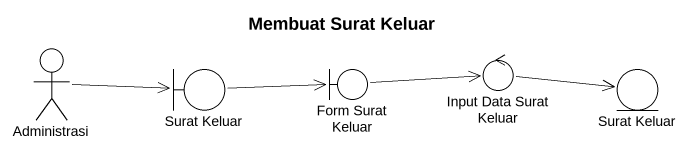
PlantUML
@startuml
title Membuat Surat Keluar
actor Administrasi
boundary "Surat Keluar" as Surat_Keluar
boundary "Form Surat Keluar" as Form_Surat_Keluar
control "Input Data Surat Keluar" as Input_Data_Surat_Keluar
entity "Surat Keluar" as Surat_Keluar_2
Administrasi -right-> Surat_Keluar
Surat_Keluar -right-> Form_Surat_Keluar
Form_Surat_Keluar -right-> Input_Data_Surat_Keluar
Input_Data_Surat_Keluar -right-> Surat_Keluar_2
@enduml
